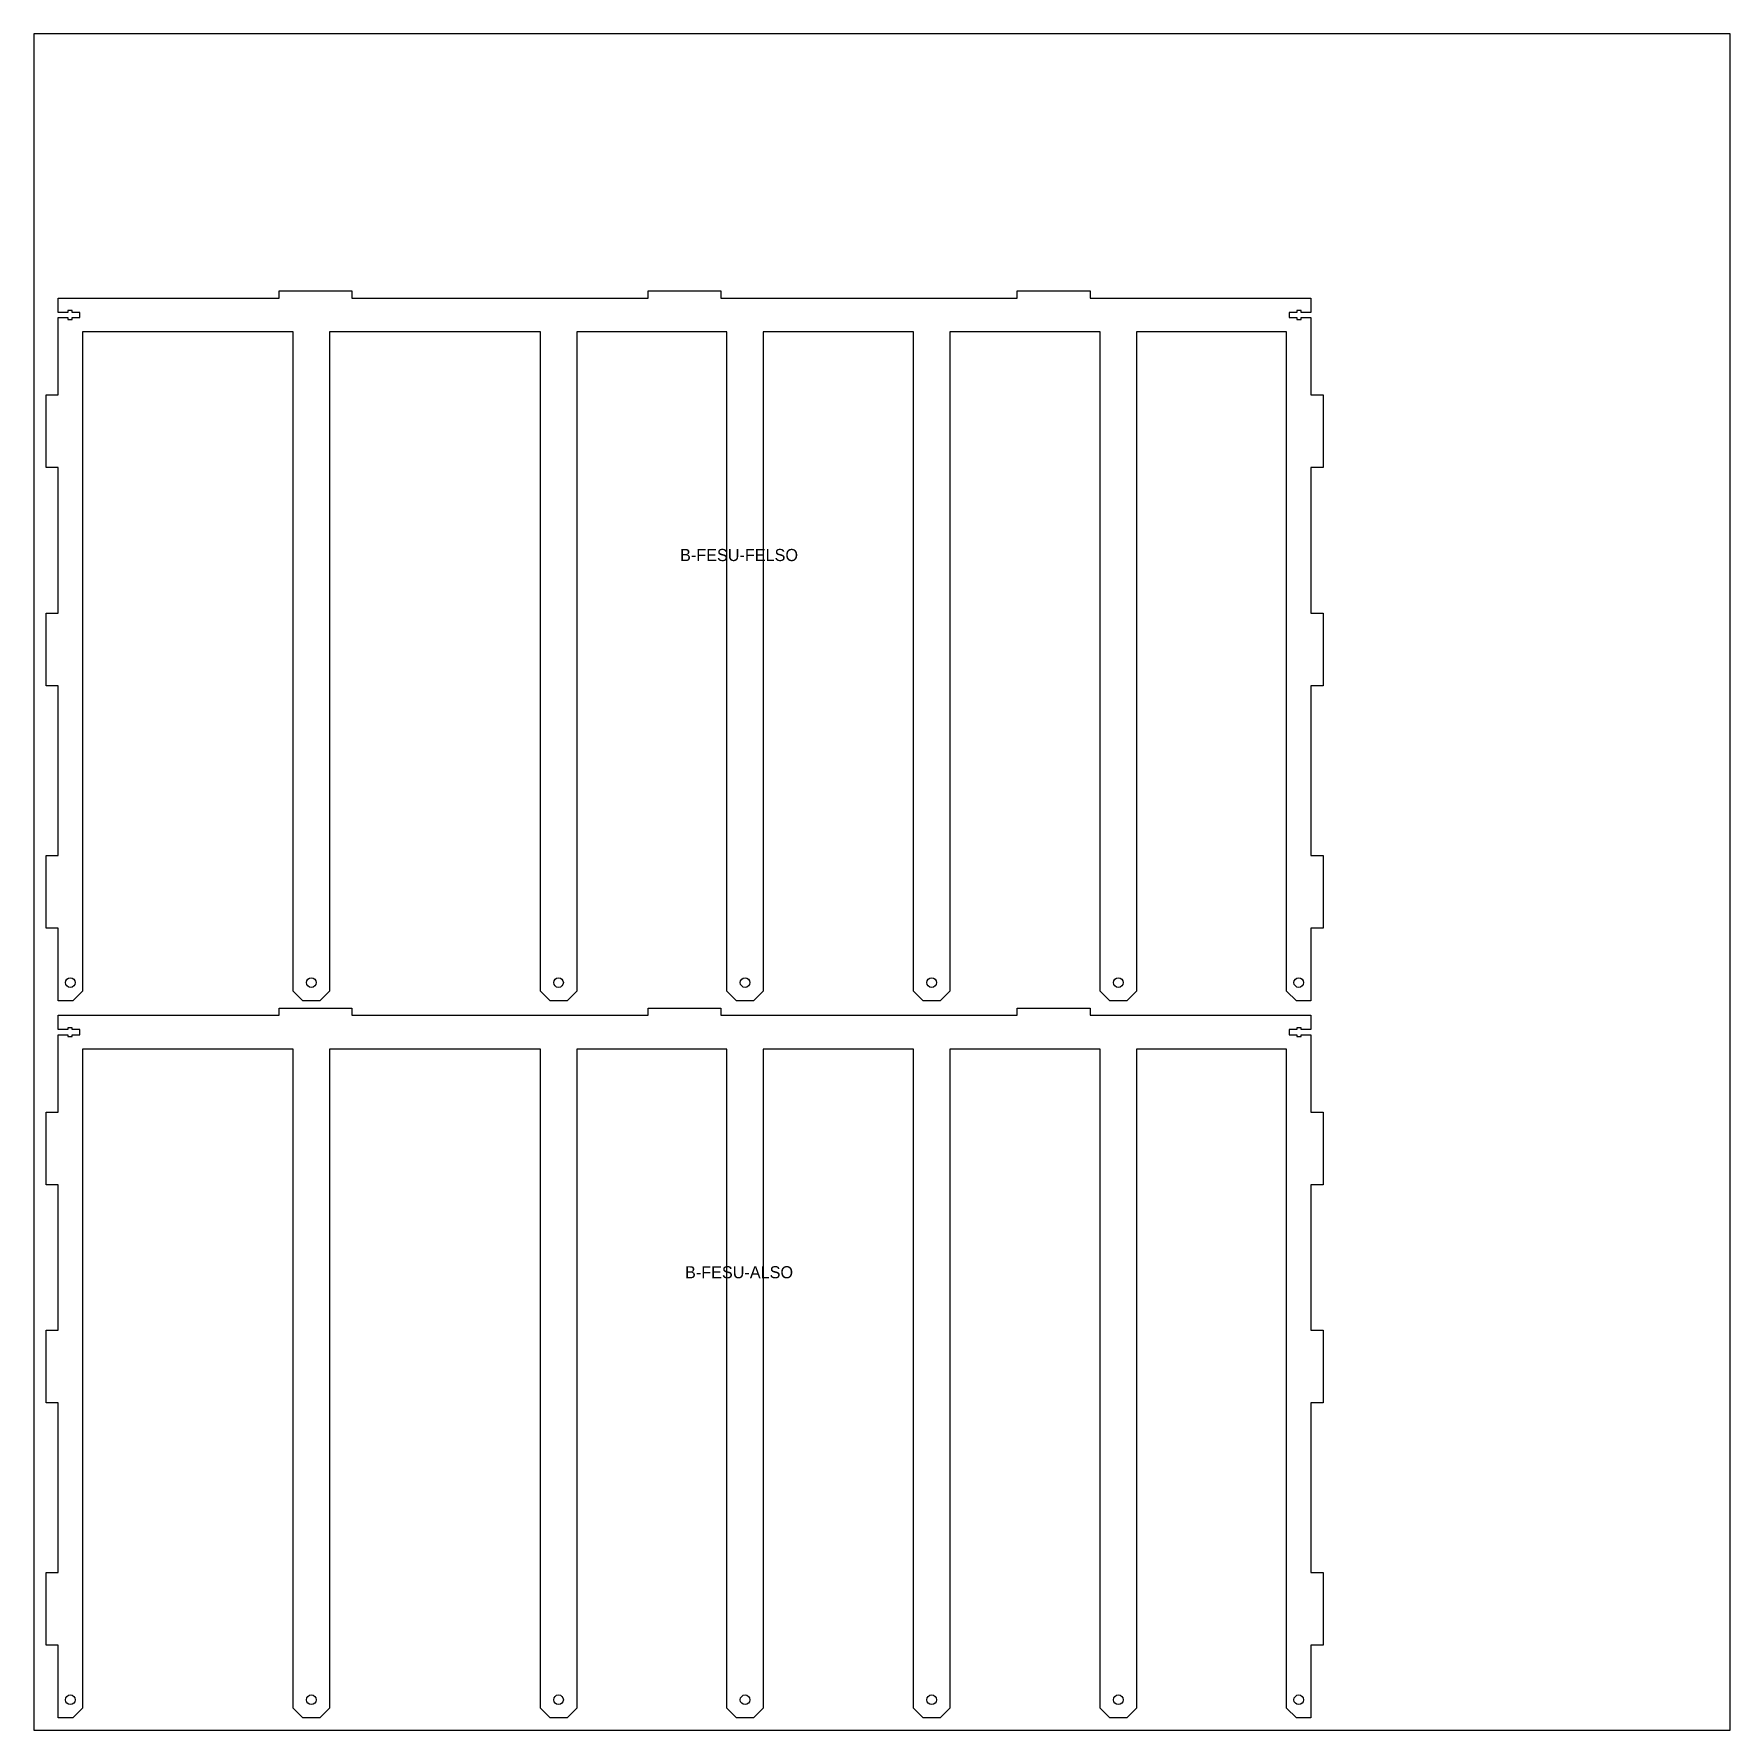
# Model space of a CAD drawing. Header units: millimetres. Extents: x 0 to 1400, y 0 to 1400.
import ezdxf
from ezdxf.enums import TextEntityAlignment as Align

# ---------------------------------------------------------------- set-up
doc = ezdxf.new("R2010")
doc.units = ezdxf.units.MM
for name, color, linetype in [('JELOLES', 5, 'Continuous'), ('TABLA', 8, 'Continuous'), ('VAGAS', 1, 'Continuous')]:
    doc.layers.add(name, color=color, linetype=linetype)

msp = doc.modelspace()

# ---------------------------------------------------------------- linework, layer by layer
at = {"layer": 'TABLA'}
msp.add_lwpolyline([(0, 0), (1400, 0), (1400, 1400), (0, 1400)], close=True, dxfattribs=at)
at = {"layer": 'VAGAS'}
for points in [[(20, 862), (10, 862), (10, 922), (20, 922), (20, 1042), (10, 1042), (10, 1102), (20, 1102), (20, 1165.8), (28, 1165.8), (28, 1164.4), (31.6, 1164.4), (31.6, 1165.8), (38, 1165.8), (38, 1170.2), (31.6, 1170.2), (31.6, 1171.6), (28, 1171.6), (28, 1170.2), (20, 1170.2), (20, 1182), (202.3, 1182), (202.3, 1188), (262.3, 1188), (262.3, 1182), (507, 1182), (507, 1188), (567, 1188), (567, 1182), (811.7, 1182), (811.7, 1188), (871.7, 1188), (871.7, 1182), (1054, 1182), (1054, 1170.2), (1046, 1170.2), (1046, 1171.6), (1042.4, 1171.6), (1042.4, 1170.2), (1036, 1170.2), (1036, 1165.8), (1042.4, 1165.8), (1042.4, 1164.4), (1046, 1164.4), (1046, 1165.8), (1054, 1165.8), (1054, 1102), (1064, 1102), (1064, 1042), (1054, 1042), (1054, 922), (1064, 922), (1064, 862), (1054, 862), (1054, 722), (1064, 722), (1064, 662), (1054, 662), (1054, 602), (1042, 602), (1034, 610), (1034, 1154), (910, 1154), (910, 610), (902, 602), (888, 602), (880, 610), (880, 1154), (756, 1154), (756, 610), (748, 602), (734, 602), (726, 610), (726, 1154), (602, 1154), (602, 610), (594, 602), (580, 602), (572, 610), (572, 1154), (448, 1154), (448, 610), (440, 602), (426, 602), (418, 610), (418, 1154), (244, 1154), (244, 610), (236, 602), (222, 602), (214, 610), (214, 1154), (40, 1154), (40, 610), (32, 602), (20, 602), (20, 662), (10, 662), (10, 722), (20, 722)], [(20, 270), (10, 270), (10, 330), (20, 330), (20, 450), (10, 450), (10, 510), (20, 510), (20, 573.8), (28, 573.8), (28, 572.4), (31.6, 572.4), (31.6, 573.8), (38, 573.8), (38, 578.2), (31.6, 578.2), (31.6, 579.6), (28, 579.6), (28, 578.2), (20, 578.2), (20, 590), (202.3, 590), (202.3, 596), (262.3, 596), (262.3, 590), (507, 590), (507, 596), (567, 596), (567, 590), (811.7, 590), (811.7, 596), (871.7, 596), (871.7, 590), (1054, 590), (1054, 578.2), (1046, 578.2), (1046, 579.6), (1042.4, 579.6), (1042.4, 578.2), (1036, 578.2), (1036, 573.8), (1042.4, 573.8), (1042.4, 572.4), (1046, 572.4), (1046, 573.8), (1054, 573.8), (1054, 510), (1064, 510), (1064, 450), (1054, 450), (1054, 330), (1064, 330), (1064, 270), (1054, 270), (1054, 130), (1064, 130), (1064, 70), (1054, 70), (1054, 10), (1042, 10), (1034, 18), (1034, 562), (910, 562), (910, 18), (902, 10), (888, 10), (880, 18), (880, 562), (756, 562), (756, 18), (748, 10), (734, 10), (726, 18), (726, 562), (602, 562), (602, 18), (594, 10), (580, 10), (572, 18), (572, 562), (448, 562), (448, 18), (440, 10), (426, 10), (418, 18), (418, 562), (244, 562), (244, 18), (236, 10), (222, 10), (214, 18), (214, 562), (40, 562), (40, 18), (32, 10), (20, 10), (20, 70), (10, 70), (10, 130), (20, 130)]]:
    msp.add_lwpolyline(points, close=True, dxfattribs=at)
for centre in [(30, 617), (229, 617), (433, 617), (587, 617), (741, 617), (895, 617), (1044, 617), (30, 25), (229, 25), (433, 25), (587, 25), (741, 25), (895, 25), (1044, 25)]:
    msp.add_circle(centre, 4, dxfattribs=at)

# ---------------------------------------------------------------- texts
at = {"layer": 'JELOLES'}
for s, p in [('B-FESU-FELSO', (582, 969.9)), ('B-FESU-ALSO', (582, 377.9))]:
    msp.add_text(s, height=10, dxfattribs=at).set_placement(p, align=Align.MIDDLE_CENTER)

doc.saveas('drawing.dxf')
